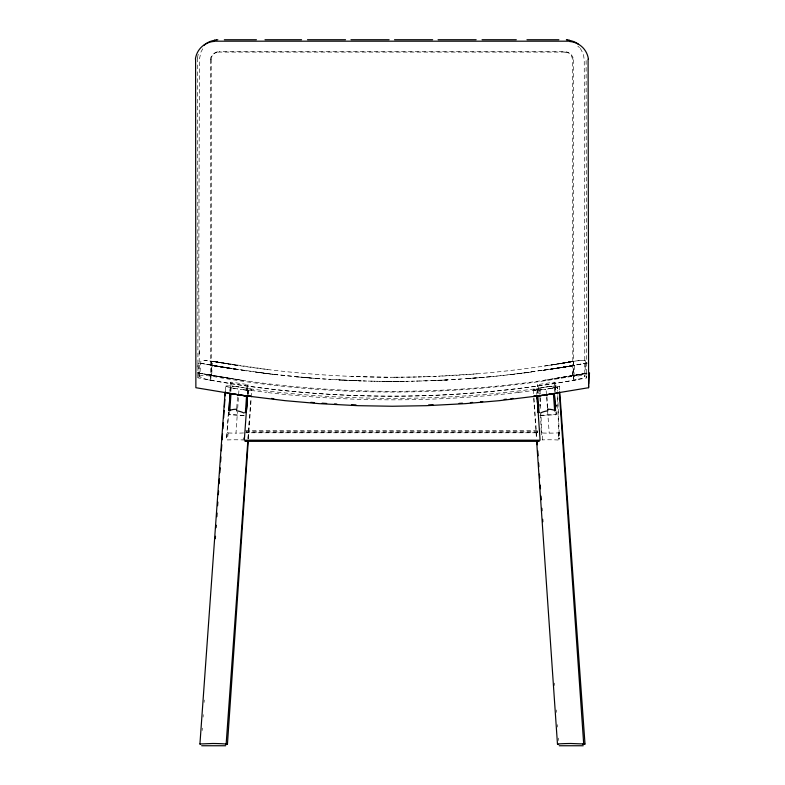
<?xml version="1.0" encoding="UTF-8"?>
<svg xmlns="http://www.w3.org/2000/svg" width="785" height="785" viewBox="0 0 785 785"><rect width="100%" height="100%" fill="white"/><g stroke="black" fill="none" stroke-linecap="round" stroke-linejoin="round"><path stroke-width="0.59" stroke-dasharray="3.92 2.94" d="M585.217 366.046L585.188 373.738M228.523 413.999L228.572 413.155M585.208 366.291L585.247 363.798M585.463 361.355C587.013 359.177 569.714 361.767 573.678 361.326M228.69 411.654L227.336 432.035L227.807 432.839M539.913 391.558L539.962 389.9L542.808 389.605A12.903 1.168 -8.5 0 0 543.426 389.537M557.34 389.017L557.389 386.946L557.507 389.762M573.845 378.036L573.688 380.293L581.881 378.36L584.786 376.653L585.198 373.483M557.301 390.371L557.262 391.479M210.419 59.797L210.694 379.018M211.224 59.395L211.499 375.073M539.874 393.207L539.825 394.404M585.237 364.044L585.345 361.865M541.65 434.802L540.963 413.695M542.356 439.924L542.621 433.006A12.403 0.854 0 0 0 549.206 433.134A13.051 0.893 0 0 0 558.38 432.859M558.4 432.869L558.125 440.022A12.403 0.854 0 0 0 542.249 439.914M559.205 433.771L557.742 395.404M573.099 372.757L573.747 361.512M573.904 376.535L574.551 365.584M586.738 374.749L586.778 373.65M576.367 379.783L573.668 380.274C453.916 401.488 330.544 401.488 210.792 380.274L202.51 378.35L199.596 376.633L200.891 361.11L204.502 360.305L223.96 363.219M210.949 377.83L211.626 365.516M211.744 373.846L212.421 361.434M198.085 375.789L198.772 363.082M573.04 374.052C571.097 380.087 584.57 372.571 584.815 375.917M586.689 375.789L586.552 377.899L586.11 58.051M211.724 374.209L211.518 375.74M210.92 378.547L210.782 380.303L207.996 379.754M198.046 376.574L197.948 377.85C325.981 402.322 458.479 402.165 586.523 377.938L586.807 377.958M228.592 412.743C228.808 411.644 227.974 414.686 229.357 414.539L245.028 415.5M229.524 411.801L229.348 414.804A12.668 0.873 3.5 0 1 244.263 415.707M229.995 391.617L230.633 382.079L230.074 392.068M230.868 391.568L231.506 382.167L247.089 384.493L246.47 393.589M247.265 394.845L247.952 384.67L247.353 394.551M202.157 730.55L202.324 728.107M203.079 717.107L203.246 714.664M204.09 702.438L204.257 699.994M225.472 390.959L225.805 386.083M228.209 432.947A12.903 0.883 0 0 0 235.991 433.134L237.433 412.066M237.688 408.406L238.444 397.416M238.63 394.669L239.013 389.174A12.521 1.158 8.5 0 1 237.394 388.938L237.168 388.899M247.962 393.854L248.325 388.624L266.36 390.91A978.65 890.386 0.4 0 0 518.865 390.95L536.891 388.624L537.274 393.854M248.315 394.531L248.619 390.135L266.615 392.412M248.423 438.678L251.22 398.024M251.278 397.141L251.779 389.811M248.021 438.403L249.463 418.287M228.376 412.851L226.492 439.109L227.336 432.035M236.717 408.023L237.531 396.621M247.991 438.835L250.876 398.515M197.643 58.051L197.938 377.928L197.055 378.831M230.378 387.623L230.005 390.979M247.707 390.096L247.353 393.226M228.2 432.947L227.365 439.963A12.364 0.844 0 0 1 243.213 439.973M243.105 439.983L243.37 437.775M199.429 375.838L199.066 349.776M197.113 366.83L198.389 363.17L199.93 363.18M199.469 376.123L203.148 375.132L211.567 376.211C330.799 397.308 453.632 397.308 572.873 376.211L572.834 375.711M584.786 376.653L585.07 376.093M540.394 389.86L533.378 389.811L544.172 387.28M202.775 48.778L200.931 52.085L199.419 59.169L198.772 285.426L199.331 356.625M558.861 432.712C560.47 429.493 558.508 443.417 559.018 437.706L558.998 439.198L557.321 394.57M559.048 386.328L556.32 387.231M552.032 388.183L552.611 388.065M552.326 388.124L544.927 389.34M539.383 388.114L541.964 387.643M583.255 373.856L578.673 374.69M584.992 373.542L586.738 373.228M581.705 374.141L585.914 373.375M580.017 374.445L574.326 375.456M563.65 367.203L586.11 363.229M577.269 374.936L570.459 376.123M573.315 375.632L566.505 376.8M569.576 362.003L565.661 362.66L571.186 361.718M565.72 366.86L571.46 365.888L567.614 366.507M587.082 373.199L553.543 378.89C442.73 396.219 329.141 395.395 218.573 376.574M586.689 373.228L543.22 380.44L587.111 373.189M569.41 376.309L569.939 376.221M562.904 363.121L570.695 361.807M562.276 367.439L574.483 365.408L560.902 367.665L573.825 365.496M542.19 387.604L543.112 387.456M562.217 363.239L564.287 362.896M565.71 376.928L553.543 378.89L568.095 376.535M559.293 363.72L558.783 363.798L573.786 361.326C529.061 369.107 483.854 374.268 438.491 376.25M558.783 363.798L573.727 361.326L543.779 366.134M587.101 363.062L585.826 363.278M559.685 367.861L574.591 365.408L519.248 373.64M559.519 367.89L574.532 365.398M572.569 361.492L561.53 363.347L573.109 361.414L560.156 363.583L573.727 361.326L548.784 365.378L573.806 361.355L553.778 364.603M554.495 368.695L574.591 365.408L549.471 369.47L574.61 365.437M560.726 367.694L561.246 367.606M543.465 387.397L545.359 387.103M561.834 367.498L515.892 374.023M547.783 386.75L545.722 387.044M546.321 386.956L547.125 386.838M547.341 386.809L548.224 386.691M548.009 386.72L553.317 386.073L549.098 386.573M545.153 389.311L545.202 389.301A8.468 0.775 -8.5 0 0 545.732 389.223M544.8 389.36L544.025 389.458M518.483 392.412L536.479 390.135L536.793 394.531M581.803 360.305L573.913 361.277M543.583 389.517L542.808 389.605M510.76 374.622L531.239 372.061L495.374 376.28L463.719 378.949M514.028 374.268L487.858 377.026M490.233 376.78L477.251 377.928M485.101 377.251L469.136 378.556L474.552 378.144M482.618 377.497L441.327 380.264M539.962 389.9L540.149 394.315M476.995 373.807L433.811 376.447M458.303 379.312L461.011 379.135M455.594 379.479L450.178 379.793M444.752 380.077L447.47 379.94L431.2 380.676M447.47 379.94L411.625 381.235M442.043 380.215L425.774 380.862L428.482 380.774M440.199 380.323L437.951 380.421M436.617 376.329L428.571 376.643M433.997 380.588L435.322 380.529M431.191 376.545L423.331 376.81M427.256 376.682L418.081 376.947M424.783 380.911L426.108 380.872M422.016 376.849L412.841 377.065M419.524 381.059L422.153 380.99M416.884 381.127L418.209 381.098M416.776 376.986L401.037 377.222M414.912 381.147L408.985 381.274M411.526 377.094L390.547 377.251M409.485 381.255L401.341 381.353M406.355 381.314L407.67 381.294M405.031 381.333L401.086 381.373M385.278 381.373L382.344 381.324L404.059 381.324L385.052 381.353M399.722 377.232L395.787 377.251M398.633 381.363L382.344 381.324M394.472 377.251C338.678 377.33 282.885 372.787 227.807 363.847M393.177 381.402L394.492 381.402M245.45 430.474L537.45 430.474M537.794 431.632L246.323 431.632A14.454 0.991 0 0 1 246.186 432.771L539.059 432.771M245.725 432.28L538.274 432.28M387.918 377.242L356.449 376.594M564.994 52.085L219.28 52.085A19.34 18.781 47.5 0 0 218.191 52.124M379.626 381.294L382.638 381.343M376.908 381.255L380.009 381.314M374.2 381.206L377.369 381.284M374.739 381.235L368.773 381.088M372.1 381.186L363.347 380.941M366.83 381.059L338.934 379.94L341.642 380.077M358.931 380.833L361.571 380.911M357.921 380.774L360.629 380.862L338.934 379.94M356.302 380.735L349.776 380.46M351.209 376.388L353.829 376.496M353.672 380.637L314.226 378.36M344.36 380.215L347.068 380.342M198.919 363.033L219.309 366.595M333.517 379.636L336.225 379.793M328.091 379.312L330.799 379.479M322.674 378.949L325.382 379.135M319.976 378.762L314.559 378.36M311.851 378.144L270.511 374.023L224.569 367.498L229.652 368.302M303.726 377.497L308.976 377.938M298.486 377.026L272.307 374.268M243.497 389.743L244.096 389.802L239.013 389.174M234.244 386.338L231.909 386.073L236.579 386.632M234.45 386.357L235.078 386.436M213.677 361.492L204.64 360.315M267.077 373.64L242.388 370.304M267.636 369.529L212.441 361.335L238.149 365.476L212.558 361.326L228.356 363.936M235.294 386.465L235.932 386.544M240.975 389.448L240.328 389.36M236.148 386.573L238.807 386.936M211.94 365.427L212.882 365.565M236.795 386.662L237.678 386.779M237.894 386.809L238.561 386.907M197.251 372.836L197.879 372.934M238.689 386.926L239.405 387.025M237.462 369.568L211.646 365.408L237.462 369.568L227.346 367.979M240.475 387.191L241.78 387.397M213.029 365.594L223.215 367.301L212.284 365.476L225.413 367.665L224.314 367.478M241.662 387.378L245.842 388.114L242.241 387.476M225.609 363.484L226.158 363.583L213.078 361.394M227.621 368.018L211.764 365.398L225.413 367.665M214.119 361.561L221.762 362.847L215.237 361.738M214.433 365.82L215.07 365.928M221.292 366.978L222.204 367.086M217.484 362.12L220.644 362.66M217.219 362.071L219.525 362.464M201.352 373.542L198.438 373.032L243.183 380.44L196.77 372.796L232.86 378.89L208.643 374.847M217.249 376.349L216.464 376.221M198.428 373.032L207.25 374.602M215.414 376.035L212.323 375.505M211.067 375.279L205.925 374.366M233.93 388.349L234.224 388.398A12.118 1.099 8.5 0 0 235.176 388.565M233.999 388.359L234.077 388.379A12.315 1.06 8.7 0 1 230.554 387.633M228.769 387.231L226.08 386.328M584.442 360.58L585.159 360.904M542.249 432.908L541.758 432.25M539.746 415.343L556.143 414.509L556.771 412.233L556.781 414.068L556.614 411.654M577.838 46.148L579.516 47.64M580.36 48.385L583.451 54.322L584.246 60.072L584.796 375.858M559.342 386.083L559.685 390.959M555.191 391.784L554.956 382.079L555.231 386.289M546.448 394.678L546.056 389.183A12.432 1.109 -8.6 0 0 551.914 388.173M546.645 397.426L547.43 408.406M547.626 411.154L549.206 433.134M537.813 393.491L537.637 384.67L538.265 394.325M533.378 389.811L533.908 397.141M533.967 397.995L536.881 438.678M554.396 683.068L554.573 685.511M556.33 709.954L556.506 712.397M557.379 724.624L557.556 727.067M558.341 738.077L558.518 740.52M546.949 396.621L547.734 408.023M533.692 398.515L536.479 438.923M555.201 385.847L555.574 391.617M554.71 391.568L554.092 382.167L538.51 384.493L539.099 393.589M556.379 404.677L556.447 405.933M539.756 404.216L539.884 406.424M556.418 405.315L556.516 407.111M555.898 411.801L555.966 414.804A12.668 0.863 -3.5 0 0 540.266 415.795L540.276 413.891M540.296 397.838L540.747 408.416M539.923 397.426L540.237 405.776M540.541 414.127L541.277 433.595M573.599 379.145L573.335 60.347A12.383 12.05 -55.5 0 0 573.246 58.895M572.805 374.975L572.55 65.577C573.119 60.249 572.608 52.801 565.936 51.741A8.998 8.772 -50.3 0 0 564.631 51.575A18.359 17.888 -49.2 0 0 563.875 51.545L219.947 51.555A19.497 18.948 48.2 0 0 219.123 51.584M572.824 372.669A156.372 0.5 90 0 1 572.805 374.043M211.096 59.385A8.645 8.419 51 0 1 219.123 51.565M211.548 361.993A157.599 0.589 -89.8 0 1 211.518 364.338M573.619 376.319A160.081 0.52 90 0 1 573.599 377.457M564.994 52.203A8.625 8.409 -54.5 0 1 573.364 58.865M210.321 59.788A8.36 8.144 51.2 0 1 218.191 52.291M210.723 374.347A156.431 0.559 -89.9 0 1 210.694 376.025M244.812 390.017A14.267 1.276 8.4 0 0 251.671 389.851A13.806 1.099 7.5 0 0 246.156 388.124M247.825 390.125A13.679 1.207 8.4 0 1 244.194 389.841M245.921 388.114A12.668 0.932 8.2 0 1 247.854 388.506M225.952 386.318A14.473 1.04 8.6 0 1 232.733 386.298M229.769 385.778A13.845 1.089 8.9 0 1 231.251 385.906M237.453 388.869A12.472 1.05 8.8 0 1 229.279 387.27M537.372 388.506A12.668 0.922 -8.2 0 1 539.315 388.114M552.483 386.298A14.473 1.03 -8.7 0 1 559.185 386.308M553.994 385.906A13.845 1.079 -9 0 1 555.456 385.778M556.084 387.25A12.639 1.05 -8.8 0 1 552.14 388.124M243.517 432.957A12.462 0.854 0 0 1 235.991 433.134M535.841 390.273A14.169 1.197 -8.4 0 1 536.969 388.624M518.492 392.441A980.141 891.74 0.4 0 1 266.606 392.441M251.759 389.9A14.464 1.197 8.1 0 1 249.09 390.224M537.637 432.604A14.454 0.991 0 0 1 537.705 431.799M542.18 389.684A13.365 1.197 -8.5 0 1 540.414 389.87M557.124 386.966A12.874 1.04 -9 0 1 552.404 388.065M197.457 58.021A21.313 20.685 57.7 0 1 198.399 53.89M587.033 363.072L541.454 370.628L587.033 363.072M317.268 378.556L296.161 376.78L317.268 378.556M275.633 374.622L255.164 372.061L275.633 374.622M244.949 370.628L199.253 363.072L244.949 370.628"/><path stroke-width="1.18" d="M588.799 384.238L589.506 372.836M588.74 385.631L588.573 387.712L539.786 395.807M246.843 404.255L246.284 412.478L247.422 396.091L246.912 403.225M215.325 538.677L215.502 536.243M216.081 527.697L216.248 525.253M216.837 516.707L217.092 513.047M217.592 505.717L217.847 502.057M218.348 494.727L218.603 491.067M219.103 483.746L219.437 478.86M219.859 472.756L220.192 467.87M220.614 461.766L220.948 456.89M221.37 450.786L221.782 444.673M222.116 439.796L222.538 433.693M222.871 428.806L223.293 422.703M223.627 417.816L224.127 410.496M224.382 406.836L224.883 399.506M225.138 395.846L225.393 392.186M229.779 410.967L230.976 393.619L246.559 395.944L245.401 412.704L244.949 412.419M226.011 744.484A14.513 0.687 0.4 0 0 227.434 744.229L248.256 441.121M200.548 744.17L199.93 743.994L225.099 392.245M236.579 409.917L236.648 408.965M237.6 395.669L237.669 394.718L233.577 394.08M226.149 744.19L247.815 441.268M195.593 59.209L195.867 387.712L244.665 395.807M588.593 387.702L588.102 59.209M199.93 743.974L212.715 743.493A13.659 0.589 0.4 0 1 225.844 744.19M582.912 744.2L583.697 743.994L559.303 392.176M582.804 744.366L585.002 744.003L559.774 392.186M539.511 412.419L539.089 412.684L537.823 395.944L546.488 394.767M584.913 744.062L584.383 743.788M214.501 40.114L216.287 39.858M554.681 410.967L553.405 393.619L549.971 394.227M550.442 394.158L547.155 394.669M549.647 394.286L548.499 394.462M546.586 394.659L547.567 394.512M546.821 394.718L546.88 395.669M537.45 401.174L538.186 412.478L537.028 396.042L499.358 400.664L465.073 403.667L426.255 405.688L392.245 406.247L358.235 405.688L319.426 403.667L285.141 400.664L247.471 396.033L244.312 440.208L540.08 440.208L537.048 396.042A14.464 0.608 -9 0 1 533.633 396.199L541.346 395.503M542.268 395.375L542.896 395.287M541.954 395.414L540.747 395.581M540.453 395.62L539.324 395.768M538.284 395.895L537.323 396.003M213.981 41.183L569.694 41.193M225.56 392.157L225.138 392.215A14.993 0.697 7.9 0 0 232.291 393.893M216.738 39.819L217.847 39.76M224.353 39.75L256.42 39.741M264.996 39.741L301.558 39.731M307.504 39.731L345.537 39.731M350.974 39.731L389.085 39.731M394.531 39.731L432.643 39.731M438.079 39.731L476.132 39.731M482.059 39.731L516.285 39.741M526.951 39.741L558.861 39.75M245.254 441.337L539.148 441.337A15.572 1.07 0 0 1 536.636 440.787M201.676 745.75L225.707 745.75M559.224 745.75L583.255 745.75M566.387 39.79L566.907 39.819M567.163 39.839L569.213 40.114M242.065 395.355L250.945 396.239A14.395 0.618 8.9 0 1 247.079 395.954M247.187 396.003L246.225 395.895M245.715 395.836L244.047 395.62M243.752 395.581L242.84 395.463M241.751 395.306L240.298 395.1M226.492 743.944L227.454 744.18M240.465 395.13L239.729 395.022M239.808 395.032L238.493 394.835M233.734 394.099L232.811 393.952M583.697 743.974L570.823 743.493A13.659 0.589 -0.4 0 0 557.782 744.19M554.279 393.511L555.525 410.506L554.426 393.481M537.058 441.121L537.323 444.781M537.754 450.884L538.108 455.771M538.628 463.101L538.893 466.771M539.423 474.101L539.678 477.761M540.208 485.091L540.472 488.761M540.993 496.081L541.258 499.751M541.876 508.297L542.042 510.741M542.661 519.297L542.837 521.74M547.802 408.965L547.861 409.917M536.646 441.366L557.478 744.19M537.117 396.033L537.313 399.114M225.982 744.484A13.129 0.618 0.4 0 1 225.53 744.523M232.193 393.884A13.639 0.559 8.1 0 1 229.701 393.452M225.913 744.19A13.237 0.569 0.4 0 1 225.609 744.347M559.342 392.274A14.993 0.677 -7.9 0 1 552.208 393.893M554.818 393.452A13.639 0.54 -8.1 0 1 552.316 393.884M558.626 744.425A13.237 0.579 -0.4 0 1 557.723 744.19M513.096 398.417A945.523 875.039 -0.5 0 1 510.849 398.682M506.364 399.202A945.523 875.039 -0.5 0 1 504.117 399.447M482.746 401.577A945.523 875.039 -0.5 0 1 480.489 401.773M472.609 402.43A945.523 875.039 -0.5 0 1 470.352 402.607M462.463 403.176A945.523 875.039 -0.5 0 1 459.078 403.402M433.094 404.775A945.523 875.039 -0.5 0 1 428.571 404.942M356.047 404.942A945.523 875.039 -0.5 0 1 351.523 404.775M336.834 404.079A945.523 875.039 -0.5 0 1 334.577 403.961M326.678 403.48A945.523 875.039 -0.5 0 1 322.164 403.176M314.265 402.607A945.523 875.039 -0.5 0 1 310.889 402.342M273.779 398.682A945.523 875.039 -0.5 0 1 271.531 398.417M247.815 440.787A15.572 1.07 0 0 1 245.185 441.327M229.397 410.565A12.835 8.851 3.4 0 1 236.579 409.279M236.55 410.82A12.727 7.143 8.6 0 1 243.968 413.057M547.861 409.279A12.835 8.851 -3.1 0 1 555.054 410.565M540.492 413.047A12.727 7.153 -8.3 0 1 547.901 410.82M204.031 45.285A21.313 20.685 57.7 0 1 214.531 40.31M569.174 40.388A21.313 20.734 -47.3 0 1 578.545 44.313M195.377 59.169A21.411 20.773 57.7 0 1 214.011 41.419M569.655 41.507A21.411 20.822 -47.1 0 1 588.426 59.15M230.083 393.481L228.935 410.506L230.103 393.511"/></g></svg>
